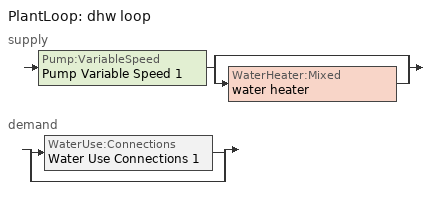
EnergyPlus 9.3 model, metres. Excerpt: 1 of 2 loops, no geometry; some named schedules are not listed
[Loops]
PlantLoop 'dhw loop'
 supply: Pump:VariableSpeed 'Pump Variable Speed 1' > split
  | bypass
  | WaterHeater:Mixed 'water heater'
 demand: split
  | WaterUse:Connections 'Water Use Connections 1'
  | bypass
[PlantLoop]
dhw loop: Fluid Type=Water; Plant Equipment Operation Scheme=dhw loop Operation Schemes; Maximum Loop Temperature {C}=100; Minimum Loop Temperature {C}=0; Maximum Loop Flow Rate {m3/s}=0.01; Minimum Loop Flow Rate {m3/s}=0; Plant Loop Volume {m3}=0.003; Load Distribution Scheme=Optimal; Plant Loop Demand Calculation Scheme=SingleSetpoint
[Sizing:Plant]
dhw loop: Loop Type=Heating; Design Loop Exit Temperature {C}=52.6667; Loop Design Temperature Difference {deltaC}=5.55556; Sizing Option=NonCoincident; Zone Timesteps in Averaging Window=1; Coincident Sizing Factor Mode=None
[Pump:VariableSpeed]
Pump Variable Speed 1: Design Maximum Flow Rate {m3/s}=0.01; Design Pump Head {Pa}=1; Design Power Consumption {W}=0; Motor Efficiency=1; Fraction of Motor Inefficiencies to Fluid Stream=0; Coefficient 1 of the Part Load Performance Curve=0; Coefficient 2 of the Part Load Performance Curve=1; Coefficient 3 of the Part Load Performance Curve=0; Coefficient 4 of the Part Load Performance Curve=0; Design Minimum Flow Rate {m3/s}=0; Pump Control Type=Intermittent; Skin Loss Radiative Fraction=0.5; Design Power Sizing Method=PowerPerFlowPerPressure; Design Electric Power per Unit Flow Rate {W/(m3/s)}=348701.1; Design Shaft Power per Unit Flow Rate per Unit Head {W/((m3/s)-Pa)}=1.28205; Design Minimum Flow Rate Fraction=0
[WaterHeater:Mixed]
water heater: Tank Volume {m3}=0.136275; Setpoint Temperature Schedule=WH Setpoint Temp; Deadband Temperature Difference {deltaC}=2; Maximum Temperature Limit {C}=99; Heater Control Type=Cycle; Heater Maximum Capacity {W}=5500.06; Heater Minimum Capacity {W}=0; Heater Ignition Minimum Flow Rate {m3/s}=0; Heater Ignition Delay {s}=0; Heater Fuel Type=Electricity; Heater Thermal Efficiency=0.8; Off Cycle Parasitic Fuel Consumption Rate {W}=0; Off Cycle Parasitic Fuel Type=Electricity; Off Cycle Parasitic Heat Fraction to Tank=0; On Cycle Parasitic Fuel Consumption Rate {W}=0; On Cycle Parasitic Fuel Type=Electricity; On Cycle Parasitic Heat Fraction to Tank=0; Ambient Temperature Indicator=Zone; Ambient Temperature Zone=living; Off Cycle Loss Coefficient to Ambient Temperature {W/K}=0.704228; Off Cycle Loss Fraction to Zone=1; On Cycle Loss Coefficient to Ambient Temperature {W/K}=0.704228; On Cycle Loss Fraction to Zone=1; Use Side Effectiveness=1; Source Side Effectiveness=1; Use Side Design Flow Rate {m3/s}=Autosize; Source Side Design Flow Rate {m3/s}=Autosize; Indirect Water Heating Recovery Time {hr}=1.5; Source Side Flow Control Mode=IndirectHeatPrimarySetpoint
[SetpointManager:Scheduled]
Setpoint Manager Scheduled 1: Control Variable=Temperature; Schedule=dhw temp
[WaterUse:Connections]
Water Use Connections 1: Water Use Equipment 1=clothes washer; Water Use Equipment 2=dishwasher; Water Use Equipment 3=dhw fixtures
[WaterUse:Equipment] Target Temperature Schedule=WH Setpoint Temp
Name | Peak Flow Rate {m3/s} | Flow Rate Fraction Schedule
clothes washer | 0.000263267 | clothes washer schedule
dishwasher | 0.000166356 | dishwasher schedule
dhw fixtures | 0.000495263 | dhw fixtures schedule
[PlantEquipmentOperationSchemes]
dhw loop Operation Schemes: Control Scheme 1=dhw loop Heating Operation Scheme; Control Scheme 1 Schedule=Always On Discrete
[PlantEquipmentOperation:HeatingLoad]
dhw loop Heating Operation Scheme: Load Range 1 Lower Limit {W}=0; Load Range 1 Upper Limit {W}=1000000000; Range 1 Equipment List=dhw loop Heating Equipment List
[PlantEquipmentList]
dhw loop Heating Equipment List: water heater
[Schedule:Day:Interval]
clothes washer schedule allday1: No, 08:00, 0, 09:00, 0.0302714, 15:00, 0, 16:00, 0.0058593, 24:00, 0
clothes washer schedule allday2; clothes washer schedule allday3; clothes washer schedule allday4; clothes washer schedule allday6; dishwasher schedule allday1; dishwasher schedule allday2; dishwasher schedule allday4; dishwasher schedule allday5; dishwasher schedule allday7; Schedule Day 12; Schedule Day 14: No, 24:00, 0
clothes washer schedule allday5: No, 05:00, 0, 06:00, 0.0211826, 10:00, 0, 11:00, 0.0193903, 19:00, 0, 20:00, 0.00874707, 21:00, 0.00322948, 22:00, 0.012392, 24:00, 0
clothes washer schedule allday7: No, 12:00, 0, 13:00, 0.00380235, 14:00, 0.00029145, 24:00, 0
dishwasher schedule allday3: No, 19:00, 0, 20:00, 0.0564951, 24:00, 0
dishwasher schedule allday6: No, 11:00, 0, 12:00, 0.0142977, 13:00, 0.0401763, 20:00, 0, 21:00, 0.0223282, 22:00, 0.0494423, 24:00, 0
[Schedule:Week:Daily]
clothes washer schedule Week Rule - Jan1-Jan6: Schedule Day 12, clothes washer schedule allday1, clothes washer schedule allday2, clothes washer schedule allday3, clothes washer schedule allday4, clothes washer schedule allday5, clothes washer schedule allday6, Schedule Day 12, Schedule Day 12, Schedule Day 12, Schedule Day 12, Schedule Day 12
clothes washer schedule Week Rule - Jan7-Dec31: clothes washer schedule allday7, clothes washer schedule allday1, clothes washer schedule allday2, clothes washer schedule allday3, clothes washer schedule allday4, clothes washer schedule allday5, clothes washer schedule allday6, Schedule Day 12, Schedule Day 12, Schedule Day 12, Schedule Day 12, Schedule Day 12
dishwasher schedule Week Rule - Jan1-Jan6: Schedule Day 14, dishwasher schedule allday1, dishwasher schedule allday2, dishwasher schedule allday3, dishwasher schedule allday4, dishwasher schedule allday5, dishwasher schedule allday6, Schedule Day 14, Schedule Day 14, Schedule Day 14, Schedule Day 14, Schedule Day 14
dishwasher schedule Week Rule - Jan7-Dec31: dishwasher schedule allday7, dishwasher schedule allday1, dishwasher schedule allday2, dishwasher schedule allday3, dishwasher schedule allday4, dishwasher schedule allday5, dishwasher schedule allday6, Schedule Day 14, Schedule Day 14, Schedule Day 14, Schedule Day 14, Schedule Day 14
[Schedule:Year]
clothes washer schedule: clothes washer schedule Week Rule - Jan1-Jan6, 1, 1, 1, 6, clothes washer schedule Week Rule - Jan7-Dec31, 1, 7, 12, 31
dishwasher schedule: dishwasher schedule Week Rule - Jan1-Jan6, 1, 1, 1, 6, dishwasher schedule Week Rule - Jan7-Dec31, 1, 7, 12, 31
[Schedule:Constant]
Always On Discrete: OnOff, 1
dhw temp; WH Setpoint Temp: Temperature, 52.6667
